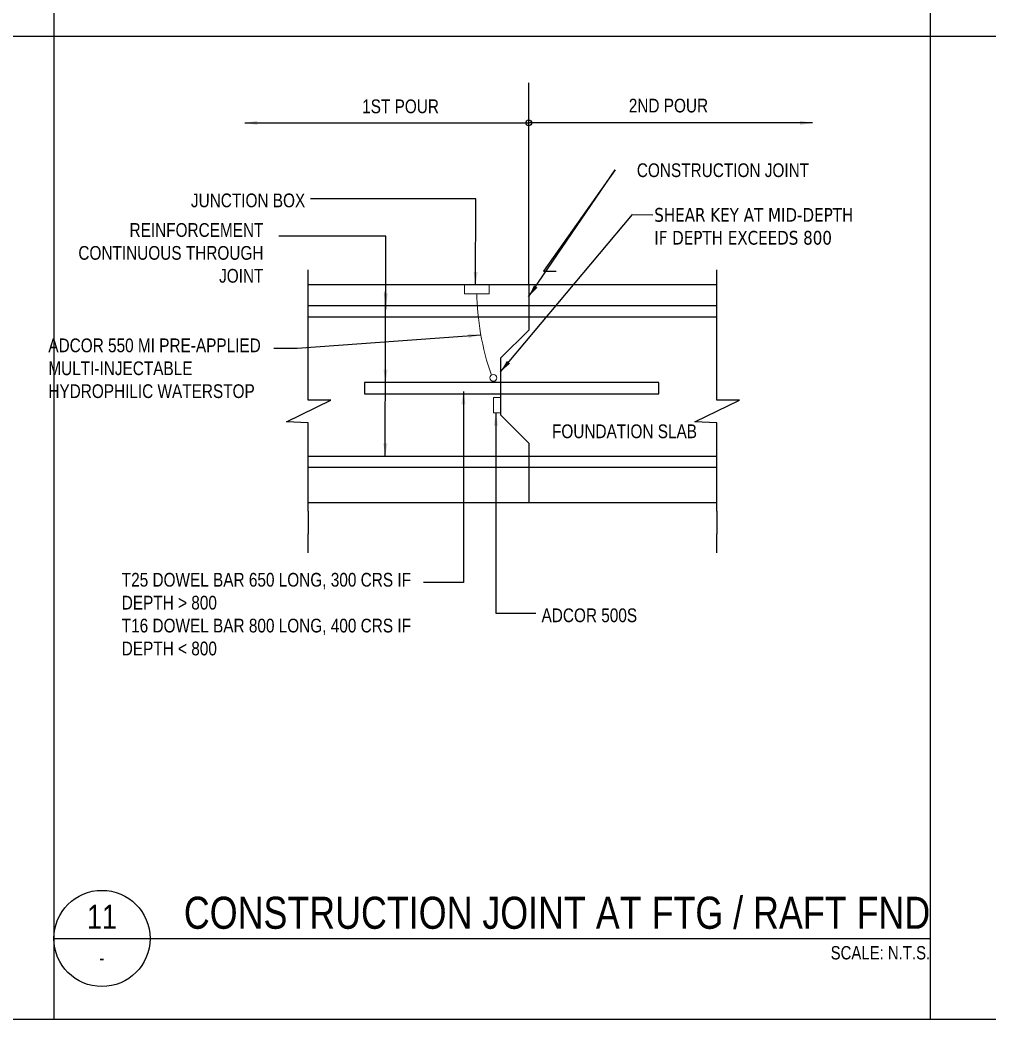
# Model space of a CAD drawing. Header units: millimetres. Extents: x 1990 to 90214, y -16050 to 57150.
# Drawn here: x 37268 to 55321, y -16050 to 2552 of the extents above; entities that cross this region are included whole.
import ezdxf
from ezdxf.enums import TextEntityAlignment as Align

# ---------------------------------------------------------------- set-up
doc = ezdxf.new("R2010")
doc.units = ezdxf.units.MM
doc.layers.add('Lines', color=7, linetype='Continuous', lineweight=9, true_color=0x00a600)
doc.layers.add('NPLT-JLA', color=193, linetype='Continuous', plot=False)
for name, color, linetype in [('S-G-BREK', 2, 'Continuous'), ('S-G-DIMS', 1, 'Continuous'), ('S-G-LEDR', 2, 'Continuous'), ('S-G-MEDM', 3, 'Continuous'), ('S-G-TEXT', 3, 'Continuous'), ('S-G-THCK', 6, 'Continuous'), ('S-G-TITL', 7, 'Continuous'), ('S-G-TITLREF', 4, 'Continuous')]:
    doc.layers.add(name, color=color, linetype=linetype)
doc.styles.add('ARIAL', font='arial.ttf', dxfattribs={"width": 0.8})
doc.dimstyles.new('ARIALDIMS', dxfattribs={"dimscale": 12, "dimtxt": 20, "dimasz": 19.5, "dimexe": 2.25, "dimexo": 1.75, "dimgap": 10, "dimtad": 1, "dimzin": 3, "dimdsep": 46, "dimtxsty": 'ARIAL', "dimblk1": 'nyatick', "dimblk2": 'nyatick', "dimsah": 1, "dimcen": 2.25, "dimclrd": 1, "dimclre": 1, "dimclrt": 2, "dimadec": 0, "dimazin": 0, "dimtfac": 1, "dimtmove": 0, "dimatfit": 3, "dimfxl": 1, "dimfrac": 2, "dimtolj": 1, "dimtzin": 0, "dimarcsym": 0})

# ---------------------------------------------------------------- blocks, each defined once
blk = doc.blocks.new('XAR_Break Line Straight - _Locked_ - Break Line-2253826-S027-TYP_ WATER PROOFING DETAILS')
at = {"layer": 'S-G-BREK'}
for p, q in [((16456.1, 12325.9), (16456.1, 12900.9)), ((16359.4, 12229.4), (16556.1, 12325)), ((16556.1, 12325), (16456.1, 12325.9)), ((16456.1, 12225.9), (16359.4, 12229.4)), ((16456.1, 11834.8), (16456.1, 12225.9)), ((16456.1, 11834.8), (16456.1, 11735.3)), ((16456.1, 11650.9), (16456.1, 11735.3))]:
    blk.add_line(p, q, dxfattribs=at)
blk = doc.blocks.new('nyatick')
at = {"layer": 'S-G-DIMS'}
blk.add_line((-1.005, 0), (1.005, 0), dxfattribs=at)
at = {"layer": 'S-G-DIMS', "const_width": 0.08}
blk.add_lwpolyline([(0.34, 0.34), (-0.34, -0.34)], dxfattribs=at)

msp = doc.modelspace()

# ---------------------------------------------------------------- linework, layer by layer
at = {"layer": 'Lines', "color": 1, "lineweight": 25}
msp.add_line((46745.896, -2377.067), (46745.896, 1383.619), dxfattribs=at)
at = {"layer": 'Lines', "color": 1}
for p, q in [((45547.502, -2377.067), (45547.502, -2545.772)), ((46011.44, -2545.772), (46011.44, -2377.067)), ((45547.502, -2545.772), (46011.44, -2545.772))]:
    msp.add_line(p, q, dxfattribs=at)
at = {"layer": 'Lines', "color": 7, "lineweight": 25}
msp.add_line((50248.134, -2983.35), (42638.981, -2983.35), dxfattribs=at)
at = {"layer": 'Lines', "color": 1}
msp.add_lwpolyline([(46087.737, -4478.757), (46218.694, -4478.757), (46218.694, -4764.742), (46087.737, -4764.742)], close=True, dxfattribs=at)
at = {"layer": 'Lines', "color": 1, "lineweight": 25}
msp.add_circle((46745.896, 636.582), 53.775, dxfattribs=at)
at = {"layer": 'Lines', "color": 1}
msp.add_circle((46087.737, -4112.382), 63.264, dxfattribs=at)
msp.add_open_spline([(46052.253, -4060.006), (45876.51, -3580.993), (45780.602, -2985.373), (45779.471, -2545.772)], degree=3, dxfattribs=at)
at = {"layer": 'NPLT-JLA'}
for p, q in [((37900, 57150), (37900, -16050)), ((54225, 57150), (54225, -16050)), ((2250, 2250), (89875, 2250)), ((2250, -16050), (89875, -16050))]:
    msp.add_line(p, q, dxfattribs=at)
at = {"layer": 'S-G-MEDM'}
for p, q in [((50248.134, -2377.067), (42638.981, -2377.067)), ((46745.896, -2377.067), (46745.896, -3220.591)), ((46745.896, -3220.591), (46218.694, -3747.793)), ((46218.694, -3747.793), (46218.694, -4802.197)), ((46218.694, -4802.197), (46745.896, -5329.4)), ((46745.896, -5329.4), (46745.896, -6436.525)), ((50248.134, -6436.525), (42638.981, -6436.525))]:
    msp.add_line(p, q, dxfattribs=at)
at = {"layer": 'S-G-THCK'}
for p, q in [((50248.134, -2772.469), (42638.981, -2772.469)), ((50248.134, -2983.35), (42638.981, -2983.35)), ((49171.027, -4195.1), (43688.123, -4195.1)), ((43688.123, -4195.1), (43688.123, -4405.981)), ((49171.027, -4405.981), (49171.027, -4195.1)), ((43688.123, -4405.981), (49171.027, -4405.981)), ((42638.981, -5566.641), (50248.134, -5566.641)), ((42638.981, -5777.522), (50248.134, -5777.522))]:
    msp.add_line(p, q, dxfattribs=at)
at = {"layer": 'S-G-TITLREF'}
msp.add_line((37900, -14550), (54225, -14550), dxfattribs=at)
msp.add_circle((38795.884, -14550), 895.884, dxfattribs=at)

# ---------------------------------------------------------------- block references
at = {"layer": 'S-G-BREK', "xscale": 4.217618178492343, "yscale": 4.217618178492343, "zscale": 4.217618178492343}
for p in [(-26766.516, -56511.384), (-19157.363, -56511.384)]:
    msp.add_blockref('XAR_Break Line Straight - _Locked_ - Break Line-2253826-S027-TYP_ WATER PROOFING DETAILS', p, dxfattribs=at)

# ---------------------------------------------------------------- texts
at = {"layer": 'S-G-LEDR', "color": 3, "style": 'ARIAL'}
for s, insert, char_height, width, attachment_point in [('1ST POUR', (45073.469, 812.472), 255.9267, 6528.27535, 9), ('2ND POUR', (50088.01, 826.304), 255.9267, 6528.27535, 9), ('CONSTRUCTION JOINT', (48760.259, -117.364), 255.92673, 3767.20602, 1), ('JUNCTION BOX', (40453.3, -678.983), 255.92673, 4201.59569, 1), ('{\\fVerdana|b0|i0|c0|p34;SHEAR KEY AT MID-DEPTH IF DEPTH EXCEEDS 800}', (49084.838, -948.491), 255.92673, 3767.20602, 1), ('\\pxqr;REINFORCEMENT CONTINUOUS THROUGH JOINT', (37602.255, -1230.439), 255.92673, 4201.59569, 1), ('ADCOR 550 MI PRE-APPLIED MULTI-INJECTABLE HYDROPHILIC WATERSTOP', (37796.877, -3378.402), 255.92673, 3960.94299, 1), ('FOUNDATION SLAB', (47179.32, -4978.819), 255.92673, 3767.20602, 1), ('T25 DOWEL BAR 650 LONG, 300 CRS IF DEPTH > 800 \\PT16 DOWEL BAR 800 LONG, 400 CRS IF DEPTH < 800', (39164.735, -7743.026), 255.92673, 6338.47126, 1), ('ADCOR 500S', (46985.037, -8404.765), 255.9267, 6338.47126, 1)]:
    msp.add_mtext(s, dxfattribs=dict(at, insert=insert, char_height=char_height, width=width, attachment_point=attachment_point))
at = {"layer": 'S-G-TEXT', "color": 7, "insert": (54225, -14691.92), "char_height": 248.85672, "width": 1863.91779, "attachment_point": 3, "style": 'ARIAL'}
msp.add_mtext('\\W0.8000;SCALE: N.T.S.', dxfattribs=at)
at = {"layer": 'S-G-TITL', "insert": (54225, -13772.604), "char_height": 597.2561, "width": 14259.2115, "attachment_point": 3, "style": 'ARIAL'}
msp.add_mtext('CONSTRUCTION JOINT AT FTG / RAFT FND', dxfattribs=at)
at = {"layer": 'S-G-TITLREF', "style": 'ARIAL', "width": 0.8}
for s, height, p in [('11', 447.9421, (38795.884, -14146.528)), ('-', 248.857, (38795.884, -14912.267))]:
    msp.add_text(s, height=height, dxfattribs=at).set_placement(p, align=Align.MIDDLE)

# ---------------------------------------------------------------- leaders
at = {"layer": 'S-G-LEDR'}
for points in [[(41457.056, 636.582), (44101.476, 636.582), (46745.896, 636.582)], [(52034.736, 636.582), (49390.316, 636.582), (46745.896, 636.582)]]:
    msp.add_leader(points, dimstyle='ARIALDIMS', override={"dimgap": 0.05, "dimtad": 0}, dxfattribs=at)
at = {"layer": 'S-G-LEDR', "annotation_type": 0, "has_hookline": 1, "hookline_direction": 0}
for points, text_width in [([(46743.891, -2603.164), (48354.141, -240.756), (47023.409, -2124.017), (47257.409, -2124.017)], 3189.692), ([(46218.694, -3999.749), (48678.72, -1071.884), (49059.798, -1076.062)], 3024.095)]:
    msp.add_leader(points, dimstyle='ARIALDIMS', override={"dimgap": 0.05, "dimtad": 0}, dxfattribs=dict(at, text_width=text_width))
for points in [[(45756.812, -2377.067), (45760.576, -780.458), (42677.651, -780.458)], [(44073.789, -5566.641), (44085.647, -1473.114), (42093.72, -1473.114)], [(44081.883, -2772.492), (44085.647, -1473.114), (42093.72, -1473.114)], [(44077.762, -4195.1), (44085.647, -1473.114), (42093.72, -1473.114)], [(45854.949, -3313.863), (42432.509, -3564.877), (41997.888, -3564.877)], [(45529.58, -4367.696), (45530.369, -7924.082), (44784.141, -7924.082)]]:
    msp.add_leader(points, dimstyle='ARIALDIMS', override={"dimgap": 0.05, "dimtad": 0}, dxfattribs=at)
at = {"layer": 'S-G-LEDR', "annotation_type": 0, "has_hookline": 1, "hookline_direction": 0, "horizontal_direction": (-1, 0, 0)}
msp.add_leader([(46134.666, -4764.742), (46133.877, -8494.847), (46880.105, -8494.847)], dimstyle='ARIALDIMS', override={"dimgap": 0.05, "dimtad": 0}, dxfattribs=at)

doc.saveas('drawing.dxf')
